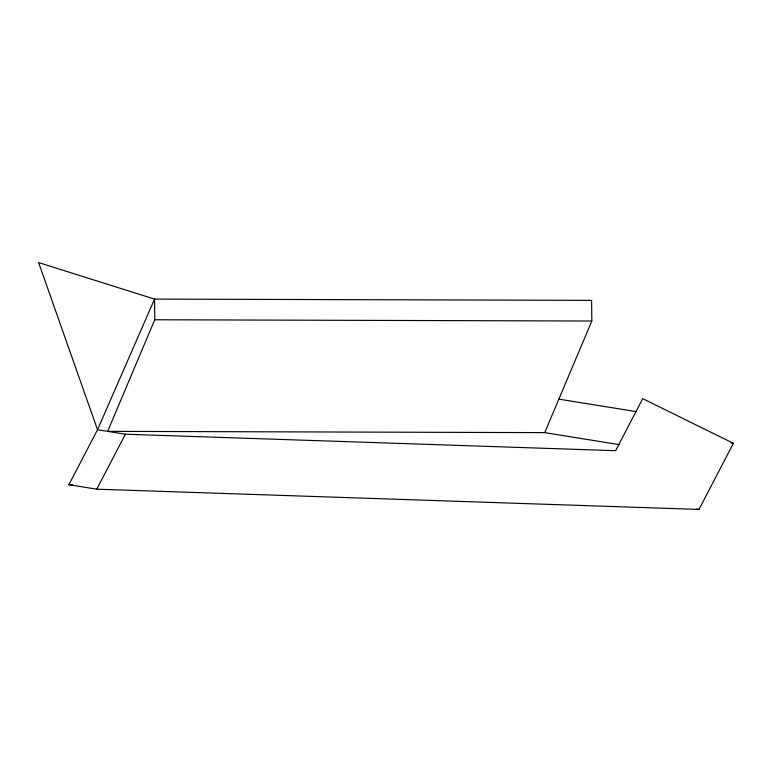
<?xml version="1.0" encoding="UTF-8"?>
<svg xmlns="http://www.w3.org/2000/svg" width="772" height="772" viewBox="0 0 772 772"><rect width="100%" height="100%" fill="white"/><g stroke="black" fill="none" stroke-linecap="round" stroke-linejoin="round"><path stroke-width="1.16" d="M544.714 432.619L591.825 321.027L591.613 300.356L154.545 299.092L97.523 429.724L125.373 434.211L615.622 450.694L642.709 398.661L733.4 443.311L698.978 509.433L96.751 489.187L68.901 484.7L97.523 429.724L38.6 262.567L154.545 299.092L154.757 319.762L107.646 431.355L544.714 432.619L619.163 444.614M96.751 489.187L125.373 434.211M154.757 319.762L591.825 321.027M68.901 484.7L72.51 484.71M558.851 399.143L636.147 411.592M731.026 442.935L733.4 443.311M696.605 509.047L698.978 509.433"/></g></svg>
